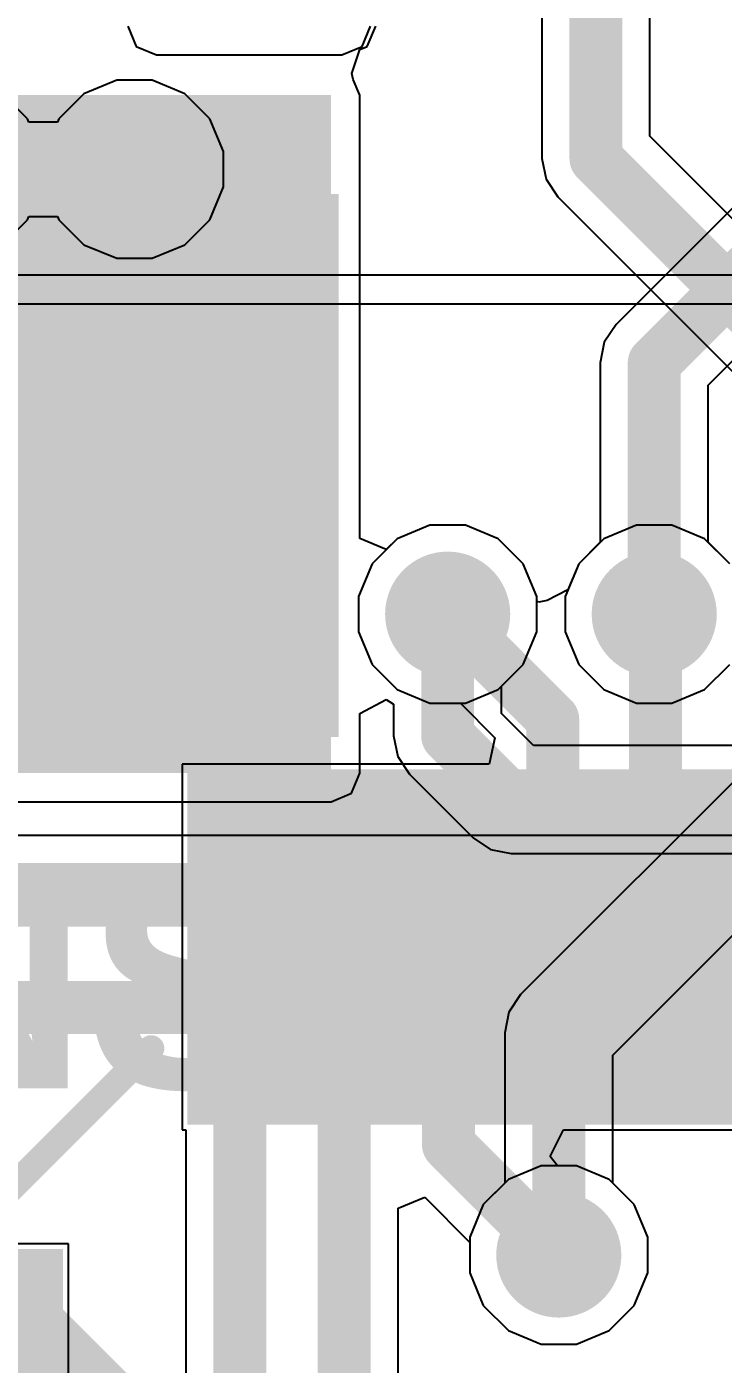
# Model space of a CAD drawing. Header units: inches. Extents: x -4.4 to 45.3, y -0.3 to 53.7.
# Drawn here: x 13.45 to 16.79, y 31.02 to 37.44 of the extents above; entities that cross this region are included whole.
import ezdxf

# ---------------------------------------------------------------- set-up
doc = ezdxf.new("R2010")
doc.units = ezdxf.units.IN
for name, color, linetype in [('Bottom Layer', 5, 'Continuous'), ('Bottom Paste', 16, 'Continuous'), ('Bottom Solder', 6, 'Continuous'), ('Signal_1', 16, 'Continuous'), ('Signal_2', 76, 'Continuous'), ('Top Layer', 1, 'Continuous'), ('Top Overlay', 2, 'Continuous'), ('Top Paste', 8, 'Continuous'), ('Top Solder', 216, 'Continuous'), ('Via Holes', 16, 'Continuous')]:
    doc.layers.add(name, color=color, linetype=linetype)
doc.styles.add('Arial_Bold', font='', dxfattribs={"height": 0.2})
doc.styles.get('Arial_Bold').set_extended_font_data('Arial', bold=True)

# ---------------------------------------------------------------- blocks, each defined once
blk = doc.blocks.new('SMB__B_45')
at = {"layer": 'Bottom Layer'}
blk.add_hatch(color=5, dxfattribs=at).paths.add_polyline_path([(-0.90000074, 1.20000014), (-0.90000074, -1.20000014), (-3.70000022, -1.20000014), (-3.70000022, 1.20000014)])
at = {"layer": 'Bottom Paste'}
blk.add_hatch(color=16, dxfattribs=at).paths.add_polyline_path([(-0.90000074, 1.20000014), (-0.90000074, -1.20000014), (-3.70000022, -1.20000014), (-3.70000022, 1.20000014)])
at = {"layer": 'Bottom Solder'}
blk.add_hatch(color=6, dxfattribs=at).paths.add_polyline_path([(-0.7984007399999999, 1.30160014), (-0.7984007399999999, -1.30160014), (-3.80160022, -1.30160014), (-3.80160022, 1.30160014)])
blk = doc.blocks.new('TQFP_100_14_14__54')
at = {"layer": 'Top Layer'}
for points in [[(-8.449999609999999, -3.84999738), (-6.95000007, -3.84999738), (-6.95000007, -4.149996779999999), (-8.449999609999999, -4.149996779999999)], [(-8.449999609999999, -4.349996379999999), (-6.95000007, -4.349996379999999), (-6.95000007, -4.64999578), (-8.449999609999999, -4.64999578)], [(-8.449999609999999, -4.849995379999999), (-6.95000007, -4.849995379999999), (-6.95000007, -5.14999478), (-8.449999609999999, -5.14999478)], [(-8.449999609999999, -5.34999692), (-6.95000007, -5.34999692), (-6.95000007, -5.64999632), (-8.449999609999999, -5.64999632)], [(-8.449999609999999, -5.849998459999999), (-6.95000007, -5.849998459999999), (-6.95000007, -6.14999786), (-8.449999609999999, -6.14999786)], [(-6.1500004, -8.449997069999998), (-6.1500004, -6.94999753), (-5.850001, -6.94999753), (-5.850001, -8.449997069999998)]]:
    blk.add_hatch(color=1, dxfattribs=at).paths.add_polyline_path(points)
at = {"layer": 'Top Paste'}
for points in [[(-8.449999609999999, -3.84999738), (-6.95000007, -3.84999738), (-6.95000007, -4.149996779999999), (-8.449999609999999, -4.149996779999999)], [(-8.449999609999999, -4.349996379999999), (-6.95000007, -4.349996379999999), (-6.95000007, -4.64999578), (-8.449999609999999, -4.64999578)], [(-8.449999609999999, -4.849995379999999), (-6.95000007, -4.849995379999999), (-6.95000007, -5.14999478), (-8.449999609999999, -5.14999478)], [(-8.449999609999999, -5.34999692), (-6.95000007, -5.34999692), (-6.95000007, -5.64999632), (-8.449999609999999, -5.64999632)], [(-8.449999609999999, -5.849998459999999), (-6.95000007, -5.849998459999999), (-6.95000007, -6.14999786), (-8.449999609999999, -6.14999786)], [(-6.1500004, -8.449997069999998), (-6.1500004, -6.94999753), (-5.850001, -6.94999753), (-5.850001, -8.449997069999998)]]:
    blk.add_hatch(color=8, dxfattribs=at).paths.add_polyline_path(points)
at = {"layer": 'Top Solder'}
for points in [[(-8.551599609999998, -3.24839838), (-6.848400069999999, -3.24839838), (-6.848400069999999, -3.75159778), (-8.551599609999998, -3.75159778)], [(-8.551599609999998, -3.74839738), (-6.848400069999999, -3.74839738), (-6.848400069999999, -4.25159678), (-8.551599609999998, -4.25159678)], [(-8.551599609999998, -4.24839638), (-6.848400069999999, -4.24839638), (-6.848400069999999, -4.75159578), (-8.551599609999998, -4.75159578)], [(-8.551599609999998, -4.74839538), (-6.848400069999999, -4.74839538), (-6.848400069999999, -5.25159478), (-8.551599609999998, -5.25159478)], [(-8.551599609999998, -5.248396919999999), (-6.848400069999999, -5.248396919999999), (-6.848400069999999, -5.75159632), (-8.551599609999998, -5.75159632)], [(-8.551599609999998, -5.74839846), (-6.848400069999999, -5.74839846), (-6.848400069999999, -6.25159786), (-8.551599609999998, -6.25159786)], [(-6.2516004, -8.55159707), (-6.2516004, -6.84839753), (-5.748400999999999, -6.84839753), (-5.748400999999999, -8.55159707)], [(-5.7516014, -8.55159707), (-5.7516014, -6.84839753), (-5.248402, -6.84839753), (-5.248402, -8.55159707)]]:
    blk.add_hatch(color=216, dxfattribs=at).paths.add_polyline_path(points)
at = {"layer": 'Top Overlay'}
blk.add_lwpolyline([(-6.35, -7.28979492, 0.127, 0.127, 0), (-7.213599999999999, -6.426194919999999, 0.127, 0.127, 0)], format="xyseb", dxfattribs=at)
blk.add_lwpolyline([(-7.245349999999999, -6.426194919999999, 0.0635, 0.0635, 1), (-7.18185, -6.426194919999999, 0.0635, 0.0635, 1)], format="xyseb", close=True, dxfattribs=at)

msp = doc.modelspace()

# ---------------------------------------------------------------- hatches: boundary and pattern name
at = {"layer": 'Bottom Layer'}
msp.add_hatch(color=5, dxfattribs=at).paths.add_polyline_path([(11.8618, 33.8582), (14.9098, 33.8582), (14.9098, 37.1094), (11.8618, 37.1094)])
h = msp.add_hatch(color=5, dxfattribs=at)
edge = h.paths.add_edge_path()
edge.add_arc((13.9662408, 36.7538), 0.2999994, 0, 360)
h = msp.add_hatch(color=5, dxfattribs=at)
edge = h.paths.add_edge_path()
edge.add_arc((15.46861524, 34.6202), 0.2999994, 0, 360)
h = msp.add_hatch(color=5, dxfattribs=at)
edge = h.paths.add_edge_path()
edge.add_arc((16.45921524, 34.6202), 0.2999994, 0, 360)
h = msp.add_hatch(color=5, dxfattribs=at)
edge = h.paths.add_edge_path()
edge.add_arc((16.00154788, 31.5468), 0.2999994, 0, 360)
at = {"layer": 'Signal_1'}
h = msp.add_hatch(color=16, dxfattribs=at)
edge = h.paths.add_edge_path()
edge.add_arc((13.9662408, 36.7538), 0.2999994, 0, 360)
h = msp.add_hatch(color=16, dxfattribs=at)
edge = h.paths.add_edge_path()
edge.add_arc((15.46861524, 34.6202), 0.2999994, 0, 360)
h = msp.add_hatch(color=16, dxfattribs=at)
edge = h.paths.add_edge_path()
edge.add_arc((16.45921524, 34.6202), 0.2999994, 0, 360)
h = msp.add_hatch(color=16, dxfattribs=at)
edge = h.paths.add_edge_path()
edge.add_arc((16.00154788, 31.5468), 0.2999994, 0, 360)
at = {"layer": 'Signal_2'}
h = msp.add_hatch(color=76, dxfattribs=at)
edge = h.paths.add_edge_path()
edge.add_arc((13.9662408, 36.7538), 0.2999994, 0, 360)
h = msp.add_hatch(color=76, dxfattribs=at)
edge = h.paths.add_edge_path()
edge.add_arc((15.46861524, 34.6202), 0.2999994, 0, 360)
h = msp.add_hatch(color=76, dxfattribs=at)
edge = h.paths.add_edge_path()
edge.add_arc((16.45921524, 34.6202), 0.2999994, 0, 360)
h = msp.add_hatch(color=76, dxfattribs=at)
edge = h.paths.add_edge_path()
edge.add_arc((16.00154788, 31.5468), 0.2999994, 0, 360)
at = {"layer": 'Top Layer'}
h = msp.add_hatch(color=1, dxfattribs=at)
edge = h.paths.add_edge_path()
edge.add_arc((13.9662408, 36.7538), 0.2999994, 0, 360)
h = msp.add_hatch(color=1, dxfattribs=at)
edge = h.paths.add_edge_path()
edge.add_arc((15.46861524, 34.6202), 0.2999994, 0, 360)
h = msp.add_hatch(color=1, dxfattribs=at)
edge = h.paths.add_edge_path()
edge.add_arc((16.45921524, 34.6202), 0.2999994, 0, 360)
h = msp.add_hatch(color=1, dxfattribs=at)
edge = h.paths.add_edge_path()
edge.add_arc((16.00154788, 31.5468), 0.2999994, 0, 360)
at = {"layer": 'Via Holes'}
h = msp.add_hatch(color=7, dxfattribs=at)
edge = h.paths.add_edge_path()
edge.add_arc((13.9662408, 36.7538), 0.1499997, 0, 360)
h = msp.add_hatch(color=7, dxfattribs=at)
edge = h.paths.add_edge_path()
edge.add_arc((15.46861524, 34.6202), 0.1499997, 0, 360)
h = msp.add_hatch(color=7, dxfattribs=at)
edge = h.paths.add_edge_path()
edge.add_arc((16.45921524, 34.6202), 0.1499997, 0, 360)
h = msp.add_hatch(color=7, dxfattribs=at)
edge = h.paths.add_edge_path()
edge.add_arc((16.00154788, 31.5468), 0.1499997, 0, 360)

# ---------------------------------------------------------------- linework, layer by layer
at = {"layer": 'Bottom Layer'}
for p, q in [((15.92082414, 45.4914), (15.92082414, 36.8046)), ((16.43877586, 36.91187182), (16.43877586, 40.93164534)), ((15.0832185, 37.34239674), (15.12348004, 37.4396)), ((15.04712764, 37.32744884), (15.0832185, 37.34239674)), ((15.00895398, 37.2124732), (15.04712764, 37.32744884)), ((15.01603296, 37.18480498), (15.00895398, 37.2124732)), ((15.0472648, 37.1094), (15.01603296, 37.18480498)), ((15.0472648, 34.98232017999999), (15.0472648, 37.1094)), ((17.65934492, 35.69130275999999), (16.43877586, 36.91187182)), ((15.92082414, 36.8046), (15.94053708, 36.70549428)), ((15.94053708, 36.70549428), (15.99667616, 36.62147615999999)), ((15.99667616, 36.62147615999999), (17.21724522, 35.4009071)), ((15.38368018, 35.0471994), (15.2267412, 34.98219064)), ((15.5535503, 35.0471994), (15.38368018, 35.0471994)), ((15.71048928, 34.98219064), (15.5535503, 35.0471994)), ((16.37428018, 35.0471994), (16.2173412, 34.98219064)), ((16.5441503, 35.0471994), (16.37428018, 35.0471994)), ((16.70108928, 34.98219064), (16.5441503, 35.0471994)), ((15.1742648, 34.92971424), (15.0472648, 34.98232017999999)), ((15.2267412, 34.98219064), (15.1742648, 34.92971424)), ((15.83060588, 34.86207404), (15.71048928, 34.98219064)), ((16.2173412, 34.98219064), (16.0972246, 34.86207404)), ((16.82120588, 34.86207404), (16.70108928, 34.98219064)), ((15.89561464, 34.70513506), (15.83060588, 34.86207404)), ((16.0972246, 34.86207404), (16.03221584, 34.70513506)), ((15.89561464, 34.53526494), (15.89561464, 34.70513506)), ((16.03221584, 34.70513506), (16.03221584, 34.53526494)), ((15.83060588, 34.37832596), (15.89561464, 34.53526494)), ((16.03221584, 34.53526494), (16.0972246, 34.37832596)), ((15.72757586, 34.27529594), (15.83060588, 34.37832596)), ((16.0972246, 34.37832596), (16.2173412, 34.25820936)), ((16.70108928, 34.25820936), (16.82120588, 34.37832596)), ((15.72757586, 34.14327182), (15.72757586, 34.27529594)), ((16.2173412, 34.25820936), (16.37428018, 34.1932006)), ((16.5441503, 34.1932006), (16.70108928, 34.25820936)), ((15.0472648, 34.1436071), (15.1742648, 34.21149114)), ((15.1742648, 34.21149114), (15.20962414, 34.18786406)), ((15.20962414, 34.18786406), (15.20962414, 34.036)), ((16.37428018, 34.1932006), (16.5441503, 34.1932006)), ((15.0472648, 33.8582), (15.0472648, 34.1436071)), ((15.88067182, 33.99017586), (15.72757586, 34.14327182)), ((15.20962414, 34.036), (15.22933708, 33.93689428)), ((15.22933708, 33.93689428), (15.28547616, 33.85287615999999)), ((18.23152818, 33.99017586), (15.88067182, 33.99017586)), ((15.00700326, 33.76099674), (15.0472648, 33.8582)), ((15.28547616, 33.85287615999999), (15.59027616, 33.54807615999999)), ((14.9098, 33.7207352), (15.00700326, 33.76099674)), ((11.8618, 33.7207352), (14.9098, 33.7207352)), ((15.59027616, 33.54807615999999), (15.67429428, 33.49193708)), ((15.67429428, 33.49193708), (15.7734, 33.47222414)), ((15.7734, 33.47222414), (18.3388, 33.47222414)), ((15.91661282, 31.9737994), (15.75967384, 31.90879064)), ((16.08648294, 31.9737994), (15.91661282, 31.9737994)), ((16.24342192, 31.90879064), (16.08648294, 31.9737994)), ((15.75967384, 31.90879064), (15.63955724, 31.78867404)), ((16.36353852, 31.78867404), (16.24342192, 31.90879064)), ((15.63955724, 31.78867404), (15.57454848, 31.63173506)), ((16.42854728, 31.63173506), (16.36353852, 31.78867404)), ((15.57454848, 31.63173506), (15.57454848, 31.46186494)), ((16.42854728, 31.46186494), (16.42854728, 31.63173506)), ((15.57454848, 31.46186494), (15.63955724, 31.30492596)), ((16.36353852, 31.30492596), (16.42854728, 31.46186494)), ((15.63955724, 31.30492596), (15.75967384, 31.18480936)), ((16.24342192, 31.18480936), (16.36353852, 31.30492596)), ((15.75967384, 31.18480936), (15.91661282, 31.1198006)), ((16.08648294, 31.1198006), (16.24342192, 31.18480936)), ((15.91661282, 31.1198006), (16.08648294, 31.1198006))]:
    msp.add_line(p, q, dxfattribs=at)
for points in [[(16.1798, 36.8046, 0.254, 0.254, 0), (16.1798, 45.4914, 0.254, 0.254, 0)], [(16.1798, 36.8046, 0.254, 0.254, 0), (17.47622108, 35.50817892, 0.254, 0.254, 0)], [(15.4686, 34.62018476, 0.254, 0.254, 0), (15.46861524, 34.6202, 0.254, 0.254, 0)], [(15.4686, 34.036, 0.254, 0.254, 0), (15.4686, 34.62018476, 0.254, 0.254, 0)], [(15.4686, 34.036, 0.254, 0.254, 0), (15.7734, 33.7312, 0.254, 0.254, 0)], [(15.7734, 33.7312, 0.254, 0.254, 0), (18.3388, 33.7312, 0.254, 0.254, 0)]]:
    msp.add_lwpolyline(points, format="xyseb", dxfattribs=at)
for points in [[(16.1163, 36.8046, 0.127, 0.127, 1), (16.2433, 36.8046, 0.127, 0.127, 1)], [(16.1163, 36.8046, 0.127, 0.127, 1), (16.2433, 36.8046, 0.127, 0.127, 1)], [(15.4051, 34.62018476, 0.127, 0.127, 1), (15.5321, 34.62018476, 0.127, 0.127, 1)], [(15.4051, 34.62018476, 0.127, 0.127, 1), (15.5321, 34.62018476, 0.127, 0.127, 1)], [(15.40511524, 34.6202, 0.127, 0.127, 1), (15.53211524, 34.6202, 0.127, 0.127, 1)], [(15.4051, 34.036, 0.127, 0.127, 1), (15.5321, 34.036, 0.127, 0.127, 1)], [(15.4051, 34.036, 0.127, 0.127, 1), (15.5321, 34.036, 0.127, 0.127, 1)], [(15.7099, 33.7312, 0.127, 0.127, 1), (15.8369, 33.7312, 0.127, 0.127, 1)], [(15.7099, 33.7312, 0.127, 0.127, 1), (15.8369, 33.7312, 0.127, 0.127, 1)]]:
    msp.add_lwpolyline(points, format="xyseb", close=True, dxfattribs=at)
at = {"layer": 'Signal_1'}
for p, q in [((13.88130574, 37.1807994), (13.72436676, 37.11579064)), ((14.05117586, 37.1807994), (13.88130574, 37.1807994)), ((14.20811484, 37.11579064), (14.05117586, 37.1807994)), ((13.45381104, 36.99567404), (13.33369444, 37.11579064)), ((13.72436676, 37.11579064), (13.60425016, 36.99567404)), ((14.32823144, 36.99567404), (14.20811484, 37.11579064)), ((13.4602982, 36.98001494), (13.45381104, 36.99567404)), ((13.597763, 36.98001494), (13.4602982, 36.98001494)), ((13.60425016, 36.99567404), (13.597763, 36.98001494)), ((14.3932402, 36.83873506), (14.32823144, 36.99567404)), ((14.3932402, 36.66886494), (14.3932402, 36.83873506)), ((17.13785244, 36.87084828), (16.2760914, 36.00908724)), ((14.32823144, 36.51192595999999), (14.3932402, 36.66886494)), ((13.33369444, 36.39180936), (13.45381104, 36.51192595999999)), ((13.45381104, 36.51192595999999), (13.4602982, 36.52758505999999)), ((13.4602982, 36.52758505999999), (13.597763, 36.52758505999999)), ((13.597763, 36.52758505999999), (13.60425016, 36.51192595999999)), ((13.60425016, 36.51192595999999), (13.72436676, 36.39180936)), ((14.20811484, 36.39180936), (14.32823144, 36.51192595999999)), ((16.7181911, 35.71869158), (17.50410012, 36.5046006)), ((13.72436676, 36.39180936), (13.88130574, 36.3268006)), ((14.05117586, 36.3268006), (14.20811484, 36.39180936)), ((13.88130574, 36.3268006), (14.05117586, 36.3268006)), ((16.2760914, 36.00908724), (16.21995232, 35.92506912)), ((16.21995232, 35.92506912), (16.20023938, 35.8259634)), ((16.20023938, 35.8259634), (16.20023938, 34.96508882)), ((16.7181911, 34.96508882), (16.7181911, 35.71869158)), ((15.38368018, 35.0471994), (15.2267412, 34.98219064)), ((15.5535503, 35.0471994), (15.38368018, 35.0471994)), ((15.71048928, 34.98219064), (15.5535503, 35.0471994)), ((15.2267412, 34.98219064), (15.1066246, 34.86207404)), ((15.83060588, 34.86207404), (15.71048928, 34.98219064)), ((16.20023938, 34.96508882), (16.0972246, 34.86207404)), ((16.82120588, 34.86207404), (16.7181911, 34.96508882)), ((15.1066246, 34.86207404), (15.04161584, 34.70513506)), ((15.89561464, 34.70513506), (15.83060588, 34.86207404)), ((16.0972246, 34.86207404), (16.03221584, 34.70513506)), ((15.04161584, 34.70513506), (15.04161584, 34.53526494)), ((15.89561464, 34.53526494), (15.89561464, 34.70513506)), ((16.03221584, 34.70513506), (16.03221584, 34.53526494)), ((15.04161584, 34.53526494), (15.1066246, 34.37832596)), ((15.83060588, 34.37832596), (15.89561464, 34.53526494)), ((16.03221584, 34.53526494), (16.0972246, 34.37832596)), ((15.1066246, 34.37832596), (15.2267412, 34.25820936)), ((15.71048928, 34.25820936), (15.83060588, 34.37832596)), ((16.0972246, 34.37832596), (16.2173412, 34.25820936)), ((16.70108928, 34.25820936), (16.82120588, 34.37832596)), ((15.2267412, 34.25820936), (15.38368018, 34.1932006)), ((15.5535503, 34.1932006), (15.71048928, 34.25820936)), ((16.2173412, 34.25820936), (16.37428018, 34.1932006)), ((16.5441503, 34.1932006), (16.70108928, 34.25820936)), ((15.38368018, 34.1932006), (15.5535503, 34.1932006)), ((16.37428018, 34.1932006), (16.5441503, 34.1932006)), ((16.95418758, 33.93202002), (15.81842404, 32.79625648)), ((16.26052374, 32.50586082), (17.24458324, 33.48992032)), ((15.81842404, 32.79625648), (15.76228496, 32.71223835999999)), ((15.76228496, 32.71223835999999), (15.74257202, 32.61313264)), ((15.74257202, 32.61313264), (15.74257202, 31.89168882)), ((16.26052374, 31.89168882), (16.26052374, 32.50586082)), ((15.74257202, 31.89168882), (15.63955724, 31.78867404)), ((16.36353852, 31.78867404), (16.26052374, 31.89168882)), ((15.63955724, 31.78867404), (15.57454848, 31.63173506)), ((16.42854728, 31.63173506), (16.36353852, 31.78867404)), ((15.57454848, 31.63173506), (15.57454848, 31.46186494)), ((16.42854728, 31.46186494), (16.42854728, 31.63173506)), ((15.57454848, 31.46186494), (15.63955724, 31.30492596)), ((16.36353852, 31.30492596), (16.42854728, 31.46186494)), ((15.63955724, 31.30492596), (15.75967384, 31.18480936)), ((16.24342192, 31.18480936), (16.36353852, 31.30492596)), ((15.75967384, 31.18480936), (15.91661282, 31.1198006)), ((16.08648294, 31.1198006), (16.24342192, 31.18480936)), ((15.91661282, 31.1198006), (16.08648294, 31.1198006))]:
    msp.add_line(p, q, dxfattribs=at)
for points in [[(16.45921524, 35.8259634, 0.254, 0.254, 0), (17.56485184, 36.9316, 0.254, 0.254, 0)], [(16.45921524, 34.6202, 0.254, 0.254, 0), (16.45921524, 35.8259634, 0.254, 0.254, 0)], [(16.00154788, 32.61313264, 0.254, 0.254, 0), (17.13731142, 33.74889618, 0.254, 0.254, 0)], [(16.00154788, 31.5468, 0.254, 0.254, 0), (16.00154788, 32.61313264, 0.254, 0.254, 0)]]:
    msp.add_lwpolyline(points, format="xyseb", dxfattribs=at)
for points in [[(16.39571524, 35.8259634, 0.127, 0.127, 1), (16.52271524, 35.8259634, 0.127, 0.127, 1)], [(16.39571524, 35.8259634, 0.127, 0.127, 1), (16.52271524, 35.8259634, 0.127, 0.127, 1)], [(16.39571524, 34.6202, 0.127, 0.127, 1), (16.52271524, 34.6202, 0.127, 0.127, 1)], [(15.93804788, 32.61313264, 0.127, 0.127, 1), (16.06504788, 32.61313264, 0.127, 0.127, 1)], [(15.93804788, 32.61313264, 0.127, 0.127, 1), (16.06504788, 32.61313264, 0.127, 0.127, 1)], [(15.93804788, 31.5468, 0.127, 0.127, 1), (16.06504788, 31.5468, 0.127, 0.127, 1)]]:
    msp.add_lwpolyline(points, format="xyseb", close=True, dxfattribs=at)
at = {"layer": 'Signal_2'}
for p, q in [((19.7866127, 36.2458), (11.7094, 36.24578984)), ((11.7094, 36.10832504), (19.7866127, 36.1083352)), ((15.38368018, 35.0471994), (15.2267412, 34.98219064)), ((15.5535503, 35.0471994), (15.38368018, 35.0471994)), ((15.71048928, 34.98219064), (15.5535503, 35.0471994)), ((16.37428018, 35.0471994), (16.2173412, 34.98219064)), ((16.5441503, 35.0471994), (16.37428018, 35.0471994)), ((16.70108928, 34.98219064), (16.5441503, 35.0471994)), ((15.2267412, 34.98219064), (15.1066246, 34.86207404)), ((15.83060588, 34.86207404), (15.71048928, 34.98219064)), ((16.2173412, 34.98219064), (16.0972246, 34.86207404)), ((16.82120588, 34.86207404), (16.70108928, 34.98219064)), ((15.1066246, 34.86207404), (15.04161584, 34.70513506)), ((15.89561464, 34.70513506), (15.83060588, 34.86207404)), ((16.0972246, 34.86207404), (16.03221584, 34.70513506)), ((15.04161584, 34.70513506), (15.04161584, 34.53526494)), ((15.89561464, 34.53526494), (15.89561464, 34.70513506)), ((16.03221584, 34.70513506), (16.03221584, 34.53526494)), ((15.04161584, 34.53526494), (15.1066246, 34.37832596)), ((15.83060588, 34.37832596), (15.89561464, 34.53526494)), ((16.03221584, 34.53526494), (16.0972246, 34.37832596)), ((15.1066246, 34.37832596), (15.2267412, 34.25820936)), ((15.71048928, 34.25820936), (15.83060588, 34.37832596)), ((16.0972246, 34.37832596), (16.2173412, 34.25820936)), ((16.70108928, 34.25820936), (16.82120588, 34.37832596)), ((15.2267412, 34.25820936), (15.38368018, 34.1932006)), ((15.5535503, 34.1932006), (15.71048928, 34.25820936)), ((16.2173412, 34.25820936), (16.37428018, 34.1932006)), ((16.5441503, 34.1932006), (16.70108928, 34.25820936)), ((15.38368018, 34.1932006), (15.5535503, 34.1932006)), ((16.37428018, 34.1932006), (16.5441503, 34.1932006)), ((17.47620076, 33.55887624), (11.60781524, 33.55887624))]:
    msp.add_line(p, q, dxfattribs=at)
for points in [[(11.60780254, 33.27400254, 0.3048, 0.3048, 0), (17.59420154, 33.27400254, 0.3048, 0.3048, 0)], [(12.49010202, 32.73428302, 0.254, 0.254, 0), (18.90020858, 32.73428302, 0.254, 0.254, 0)], [(12.77621524, 31.9532, 0.254, 0.254, 0), (13.94461524, 30.7848, 0.254, 0.254, 0)]]:
    msp.add_lwpolyline(points, format="xyseb", dxfattribs=at)
at = {"layer": 'Top Layer'}
for p, q in [((13.9341352, 37.4396), (13.97439674, 37.34239674)), ((15.0578185, 37.34239674), (15.09808004, 37.4396)), ((13.97439674, 37.34239674), (14.0716, 37.3021352)), ((14.96061524, 37.3021352), (15.0578185, 37.34239674)), ((14.0716, 37.3021352), (14.96061524, 37.3021352)), ((13.88130574, 37.1807994), (13.72436676, 37.11579064)), ((14.05117586, 37.1807994), (13.88130574, 37.1807994)), ((14.20811484, 37.11579064), (14.05117586, 37.1807994)), ((13.45381104, 36.99567404), (13.33369444, 37.11579064)), ((13.72436676, 37.11579064), (13.60425016, 36.99567404)), ((14.32823144, 36.99567404), (14.20811484, 37.11579064)), ((13.4602982, 36.98001494), (13.45381104, 36.99567404)), ((13.597763, 36.98001494), (13.4602982, 36.98001494)), ((13.60425016, 36.99567404), (13.597763, 36.98001494)), ((14.3932402, 36.83873506), (14.32823144, 36.99567404)), ((14.3932402, 36.66886494), (14.3932402, 36.83873506)), ((14.32823144, 36.51192595999999), (14.3932402, 36.66886494)), ((13.33369444, 36.39180936), (13.45381104, 36.51192595999999)), ((13.45381104, 36.51192595999999), (13.4602982, 36.52758505999999)), ((13.4602982, 36.52758505999999), (13.597763, 36.52758505999999)), ((13.597763, 36.52758505999999), (13.60425016, 36.51192595999999)), ((13.60425016, 36.51192595999999), (13.72436676, 36.39180936)), ((14.20811484, 36.39180936), (14.32823144, 36.51192595999999)), ((13.72436676, 36.39180936), (13.88130574, 36.3268006)), ((14.05117586, 36.3268006), (14.20811484, 36.39180936)), ((13.88130574, 36.3268006), (14.05117586, 36.3268006)), ((15.38368018, 35.0471994), (15.2267412, 34.98219064)), ((15.5535503, 35.0471994), (15.38368018, 35.0471994)), ((15.71048928, 34.98219064), (15.5535503, 35.0471994)), ((16.37428018, 35.0471994), (16.2173412, 34.98219064)), ((16.5441503, 35.0471994), (16.37428018, 35.0471994)), ((16.70108928, 34.98219064), (16.5441503, 35.0471994)), ((15.2267412, 34.98219064), (15.1066246, 34.86207404)), ((15.83060588, 34.86207404), (15.71048928, 34.98219064)), ((16.2173412, 34.98219064), (16.0972246, 34.86207404)), ((16.82120588, 34.86207404), (16.70108928, 34.98219064)), ((15.1066246, 34.86207404), (15.04161584, 34.70513506)), ((15.89561464, 34.70513506), (15.83060588, 34.86207404)), ((16.0972246, 34.86207404), (16.04508602, 34.73620688)), ((15.04161584, 34.70513506), (15.04161584, 34.53526494)), ((15.89561464, 34.68333678), (15.89561464, 34.70513506)), ((16.04508602, 34.73620688), (15.9453199, 34.68583106)), ((15.90521584, 34.67692328), (15.89561464, 34.68333678)), ((15.9453199, 34.68583106), (15.90521584, 34.67692328)), ((15.04161584, 34.53526494), (15.1066246, 34.37832596)), ((15.1066246, 34.37832596), (15.2267412, 34.25820936)), ((15.2267412, 34.25820936), (15.38368018, 34.1932006)), ((15.38368018, 34.1932006), (15.52936696, 34.1932006)), ((15.52936696, 34.1932006), (15.69476922, 34.02779834)), ((15.69476922, 34.02779834), (15.6683583, 33.90079833999999)), ((15.6683583, 33.90079833999999), (14.19541738, 33.90079833999999)), ((14.19541738, 33.90079833999999), (14.19541738, 32.14680134)), ((14.19541738, 32.14680134), (14.21344122, 32.14680134)), ((14.21344122, 32.14680134), (14.21344122, 30.25698292)), ((15.96062086, 32.01980134), (16.02382368, 32.14680134)), ((16.02382368, 32.14680134), (17.30053944, 32.14680134)), ((15.995396, 31.9737994), (15.96062086, 32.01980134)), ((16.08648294, 31.9737994), (15.995396, 31.9737994)), ((16.24342192, 31.90879064), (16.08648294, 31.9737994)), ((16.36353852, 31.78867404), (16.24342192, 31.90879064)), ((15.23139448, 31.77109978), (15.35839448, 31.82370572)), ((15.35839448, 31.82370572), (15.57454848, 31.60755172)), ((15.23139448, 30.6516532), (15.23139448, 31.77109978)), ((16.42854728, 31.63173506), (16.36353852, 31.78867404)), ((16.42854728, 31.46186494), (16.42854728, 31.63173506)), ((13.64941644, 31.6008004), (13.20728626, 31.6008004)), ((13.64941644, 30.546802), (13.64941644, 31.6008004)), ((15.57454848, 31.60755172), (15.57454848, 31.46186494)), ((15.57454848, 31.46186494), (15.63955724, 31.30492596)), ((16.36353852, 31.30492596), (16.42854728, 31.46186494)), ((15.63955724, 31.30492596), (15.75967384, 31.18480936)), ((16.24342192, 31.18480936), (16.36353852, 31.30492596)), ((15.75967384, 31.18480936), (15.91661282, 31.1198006)), ((16.08648294, 31.1198006), (16.24342192, 31.18480936)), ((15.91661282, 31.1198006), (16.08648294, 31.1198006))]:
    msp.add_line(p, q, dxfattribs=at)
for points in [[(15.46861524, 34.6202, 0.254, 0.254, 0), (15.97241916, 34.11639608, 0.254, 0.254, 0)], [(16.4658167, 33.0304013, 0.254, 0.254, 0), (16.4658167, 34.6202, 0.254, 0.254, 0)], [(15.97241916, 33.02379984, 0.254, 0.254, 0), (15.97241916, 34.11639608, 0.254, 0.254, 0)], [(14.47241708, 30.25698292, 0.254, 0.254, 0), (14.47241708, 33.02379984, 0.254, 0.254, 0)], [(14.97241862, 30.54438138, 0.254, 0.254, 0), (14.97241862, 33.02379984, 0.254, 0.254, 0)], [(15.47242016, 32.07592772, 0.254, 0.254, 0), (15.47242016, 33.02379984, 0.254, 0.254, 0)], [(16.4658167, 33.0304013, 0.254, 0.254, 0), (16.47241816, 33.02379984, 0.254, 0.254, 0)], [(15.47242016, 32.07592772, 0.254, 0.254, 0), (16.00154788, 31.5468, 0.254, 0.254, 0)]]:
    msp.add_lwpolyline(points, format="xyseb", dxfattribs=at)
for points in [[(15.40511524, 34.6202, 0.127, 0.127, 1), (15.53211524, 34.6202, 0.127, 0.127, 1)], [(16.4023167, 34.6202, 0.127, 0.127, 1), (16.5293167, 34.6202, 0.127, 0.127, 1)], [(15.90891916, 34.11639608, 0.127, 0.127, 1), (16.03591916, 34.11639608, 0.127, 0.127, 1)], [(15.90891916, 34.11639608, 0.127, 0.127, 1), (16.03591916, 34.11639608, 0.127, 0.127, 1)], [(14.40891708, 33.02379984, 0.127, 0.127, 1), (14.53591708, 33.02379984, 0.127, 0.127, 1)], [(14.90891862, 33.02379984, 0.127, 0.127, 1), (15.03591862, 33.02379984, 0.127, 0.127, 1)], [(15.40892016, 33.02379984, 0.127, 0.127, 1), (15.53592016, 33.02379984, 0.127, 0.127, 1)], [(15.90891916, 33.02379984, 0.127, 0.127, 1), (16.03591916, 33.02379984, 0.127, 0.127, 1)], [(16.4023167, 33.0304013, 0.127, 0.127, 1), (16.5293167, 33.0304013, 0.127, 0.127, 1)], [(16.4023167, 33.0304013, 0.127, 0.127, 1), (16.5293167, 33.0304013, 0.127, 0.127, 1)], [(16.40891816, 33.02379984, 0.127, 0.127, 1), (16.53591816, 33.02379984, 0.127, 0.127, 1)], [(15.40892016, 32.07592772, 0.127, 0.127, 1), (15.53592016, 32.07592772, 0.127, 0.127, 1)], [(15.40892016, 32.07592772, 0.127, 0.127, 1), (15.53592016, 32.07592772, 0.127, 0.127, 1)], [(15.93804788, 31.5468, 0.127, 0.127, 1), (16.06504788, 31.5468, 0.127, 0.127, 1)]]:
    msp.add_lwpolyline(points, format="xyseb", close=True, dxfattribs=at)

# ---------------------------------------------------------------- block references
for name, p, rotation in [('SMB__B_45', (11.1440087, 35.33339898), 180), ('TQFP_100_14_14__54', (20.47241524, 25.3238), 270)]:
    msp.add_blockref(name, p, dxfattribs=dict(rotation=rotation))

# ---------------------------------------------------------------- texts
at = {"layer": 'Top Overlay', "style": 'Arial_Bold'}
msp.add_text('MOTOR6_SENSE', height=1.016, rotation=360, dxfattribs=at).set_placement((3.9632636, 32.3466714))

doc.saveas('drawing.dxf')
